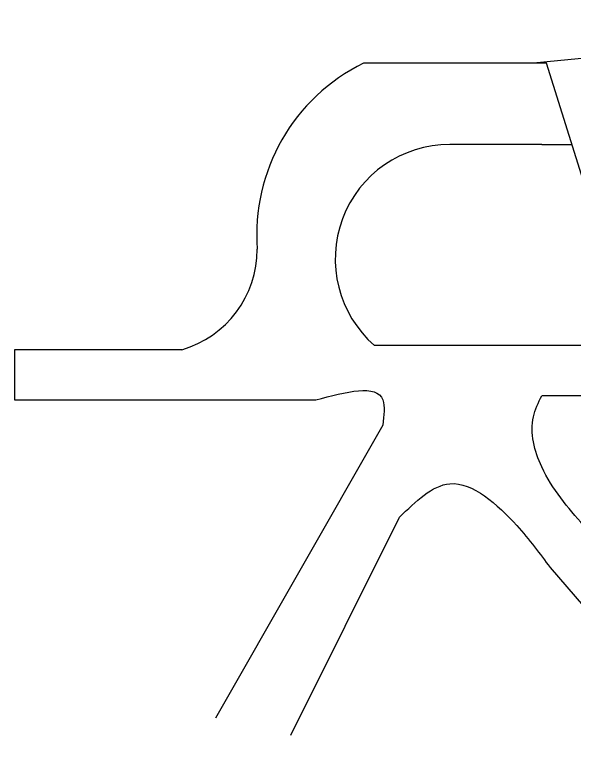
# Model space of a CAD drawing. Header units: millimetres. Extents: x -5657 to 14604, y -1609 to 2067.
# Drawn here: x 12644 to 13313, y 973 to 1843 of the extents above; entities that cross this region are included whole.
import ezdxf

# ---------------------------------------------------------------- set-up
doc = ezdxf.new("R2010")
doc.units = ezdxf.units.MM
doc.layers.get('0').update_dxf_attribs({"color": 4})

msp = doc.modelspace()

# ---------------------------------------------------------------- linework, layer by layer
at = {"linetype": 'Continuous'}
for p, q in [((13854.11, 1843), (13264.11, 1785)), ((13279.73, 1785), (13061.11, 1785)), ((13374.11, 1483), (13279.73, 1785))]:
    msp.add_line(p, q, dxfattribs=at)
for p, q in [((13274.11, 1688), (13164.11, 1688)), ((13274.11, 1688), (13310.04, 1688)), ((13274.11, 1448), (13074.11, 1448)), ((14604.11, 1448), (13274.11, 1448)), ((12844.11, 1443), (12644.11, 1443)), ((12644.11, 1443), (12644.11, 1383)), ((14604.11, 1388), (13274.11, 1388)), ((12644.11, 1383), (13004.11, 1383)), ((13084.11, 1353), (12884.11, 1003)), ((12974.11, 983), (13104.11, 1243)), ((13284.11, 1183), (13464.11, 973))]:
    msp.add_line(p, q)
msp.add_arc((13161.19, 1580.42), 227.75, 116.06829, 184.38637, dxfattribs=at)
for centre, radius, start, end in [((13164.11, 1551.12), 136.88, 90, 228.88791), ((12809.11, 1563), 125, 286.2602, 0)]:
    msp.add_arc(centre, radius, start, end)
for points in [[(13004.11, 1383), (13084.11, 1383), (13084.11, 1353)], [(13324.11, 1233), (13274.11, 1303), (13264.11, 1363), (13274.11, 1388)], [(13104.11, 1243), (13164.11, 1283), (13244.11, 1233), (13284.11, 1183)]]:
    msp.add_spline(points, degree=3)

doc.saveas('drawing.dxf')
